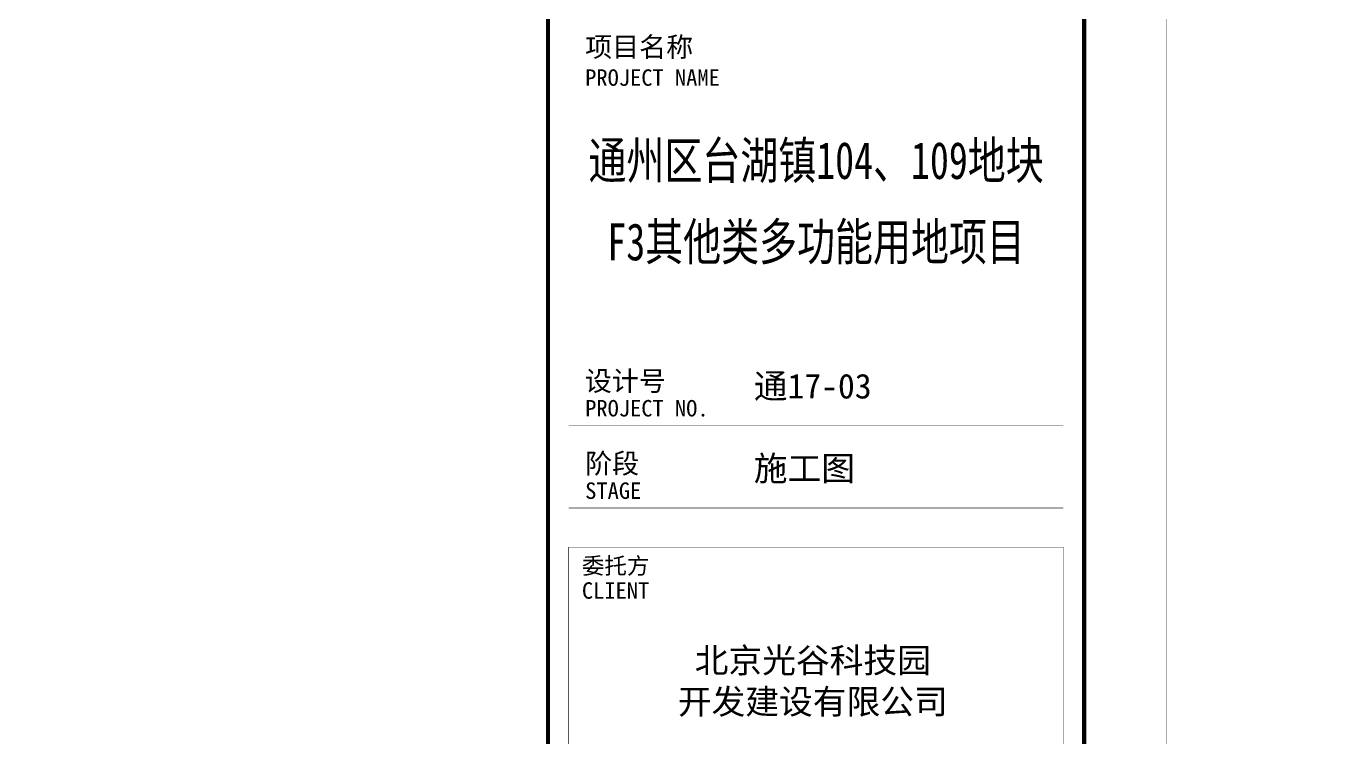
# Model space of a CAD drawing. Extents: x -26219 to 315419, y -160410 to -120810.
# Drawn here: x 29918 to 37882, y -134906 to -130597 of the extents above; entities that cross this region are included whole.
import ezdxf
from ezdxf.enums import TextEntityAlignment as Align
from ezdxf.xclip import XClip

# ---------------------------------------------------------------- set-up
doc = ezdxf.new("R2010")
doc.units = 0
doc.header["$LTSCALE"] = 1000
doc.header["$MEASUREMENT"] = 0
doc.header["$XCLIPFRAME"] = 0
doc.linetypes.add('104-14# 核心筒$2$DOTE', pattern=[2.42, 2, -0.2, 0.02, -0.2])
doc.layers.add('104-14# 核心筒$2$A_AXIS-轴线', color=36, linetype='104-14# 核心筒$2$DOTE')
doc.styles.add('图签信息$0$华文细黑', font='STXIHEI_0.TTF', dxfattribs={"height": 10})

# ---------------------------------------------------------------- blocks, each defined once
blk = doc.blocks.new('图签信息')
at = {"const_width": 0.5}
blk.add_lwpolyline([(-65, 0), (0, 0), (0, 500.5), (-65, 500.5)], close=True, dxfattribs=at)
at = {"const_width": 0.05}
for points in [[(-62.5, 450.87), (-2.5, 450.87)], [(-62.5, 440.87), (-2.5, 440.87)], [(-2.5, 407.85), (-2.5, 436.12), (-62.5, 436.12), (-62.5, 407.85)]]:
    blk.add_lwpolyline(points, dxfattribs=at)
at = {"style": '图签信息$0$华文细黑'}
for s, height, p in [('项目名称', 2.4, (-60.5, 498)), ('PROJECT NAME', 2, (-60.5, 494.08)), ('设计号', 2.4, (-60.54, 457.48)), ('PROJECT NO.', 2, (-60.5, 453.97)), ('阶段', 2.4, (-60.5, 447.47)), ('STAGE', 2, (-60.5, 443.97)), ('委托方', 2, (-60.9, 434.86)), ('CLIENT', 2, (-60.9, 431.86))]:
    blk.add_text(s, height=height, dxfattribs=at).set_placement(p, align=Align.TOP_LEFT)
at = {"color": 4, "style": '图签信息$0$华文细黑', "width": 0.75}
for s, p in [('通州区台湖镇104、109地块', (-32.5, 480.78)), ('F3其他类多功能用地项目', (-32.5, 470.91))]:
    blk.add_text(s, height=4.5, dxfattribs=at).set_placement(p, align=Align.CENTER)
at = {"color": 4, "ltscale": 0.001, "char_height": 3, "width": 58.4895, "style": '图签信息$0$华文细黑'}
for s, insert, attachment_point in [('通17-03', (-40.06, 455.51), 4), ('施工图', (-40.06, 445.51), 4), ('北京光谷科技园\\P开发建设有限公司', (-32.9, 419.71), 5)]:
    blk.add_mtext(s, dxfattribs=dict(at, insert=insert, attachment_point=attachment_point))
blk = doc.blocks.new('图签-A1')
at = {"color": 2}
blk.add_blockref('图签信息', (0, 0), dxfattribs=at)
blk = doc.blocks.new('图框-A1+1-2')
for points, const_width in [([(0, 0), (1261, 0), (1261, 594), (0, 594)], 0.05), ([(1186, 584), (25, 584), (25, 10), (1186, 10)], 0.5)]:
    blk.add_lwpolyline(points, close=True, dxfattribs=dict(const_width=const_width))
blk = doc.blocks.new('104-14# 核心筒')
at = {"layer": '104-14# 核心筒$2$A_AXIS-轴线'}
blk.add_line((-24839, 16700), (120259.9, 16700), dxfattribs=at)

msp = doc.modelspace()

# ---------------------------------------------------------------- block references
at = {"xscale": 50, "yscale": 50, "zscale": 50}
for name, p in [('图框-A1+1-2', (-26217.9, -156062.5)), ('图签-A1', (36332.1, -155562.5))]:
    msp.add_blockref(name, p, dxfattribs=at)
ref = msp.add_blockref('104-14# 核心筒', (-14186.1, -150168.8))
XClip(ref).set_block_clipping_path([(106607.1139184716, 10499.9999999845), (118350.0977260475, 23000.0000000241)])

doc.saveas('drawing.dxf')
